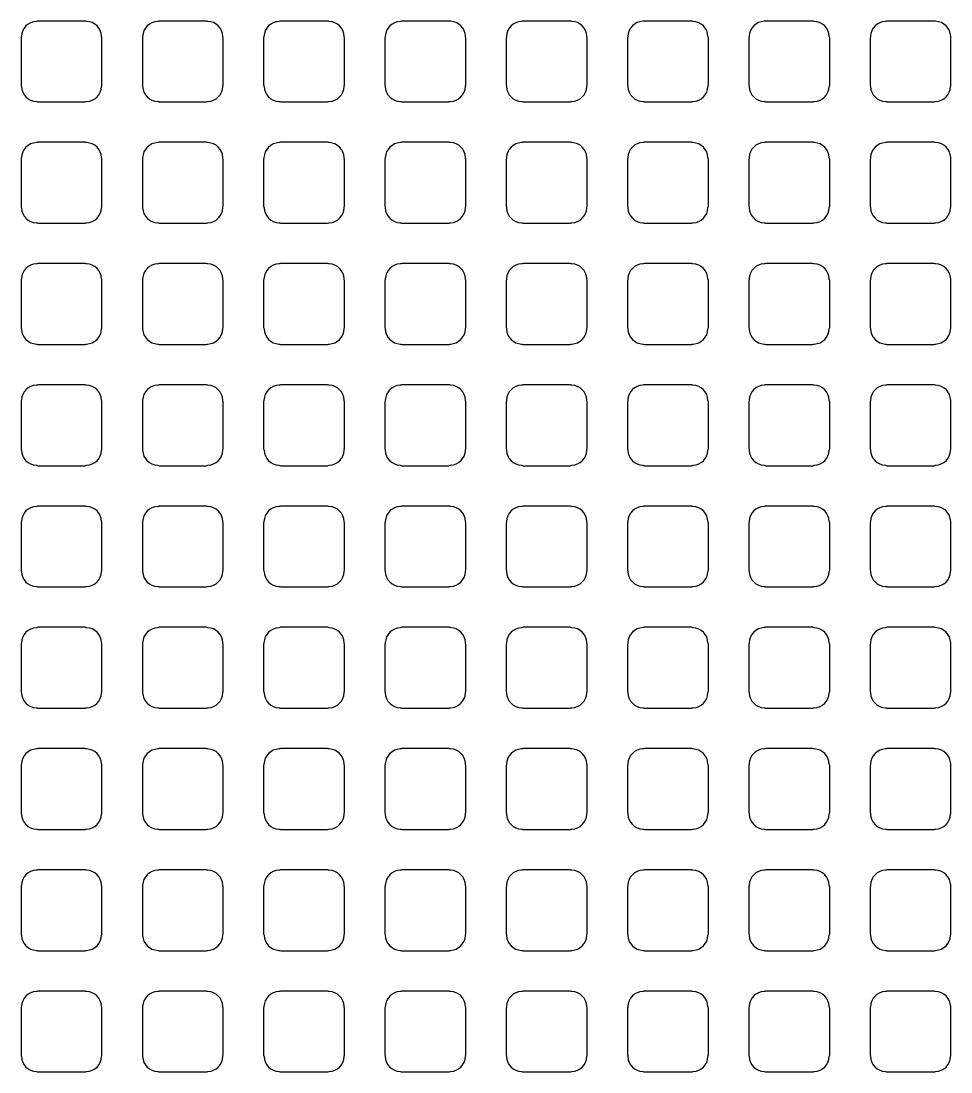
# Model space of a CAD drawing. Extents: x 0 to 248, y 0 to 175.
# Drawn here: x 84.882 to 86.05, y 141.892 to 143.213 of the extents above; entities that cross this region are included whole.
import ezdxf

# ---------------------------------------------------------------- set-up
doc = ezdxf.new("R2010")
doc.units = 0
doc.layers.add('gbr-dxf', color=7, linetype='Continuous')

msp = doc.modelspace()

# ---------------------------------------------------------------- linework, layer by layer
at = {"layer": 'gbr-dxf', "linetype": 'Continuous'}
for points in [[(84.8818, 143.1328, -0.095462), (84.8822, 143.1309, 0.393729), (84.9011, 143.1121, -0.095482), (84.9029, 143.1117), (84.9621, 143.1117, -0.104567), (84.9641, 143.1121, 0.393729), (84.983, 143.131, -0.088868), (84.9834, 143.1327), (84.9834, 143.1922, -0.092621), (84.983, 143.194, 0.393729), (84.9641, 143.2128, -0.092282), (84.9623, 143.2132), (84.9029, 143.2132, -0.095462), (84.9011, 143.2128, 0.393729), (84.8822, 143.1939, -0.09841), (84.8818, 143.192)], [(85.0342, 143.1328, -0.098843), (85.0346, 143.1309, 0.393729), (85.0535, 143.1121, -0.095482), (85.0553, 143.1117), (85.1145, 143.1117, -0.104567), (85.1165, 143.1121, 0.393729), (85.1354, 143.131, -0.09841), (85.1358, 143.1329), (85.1358, 143.192, -0.101214), (85.1354, 143.194, 0.393729), (85.1165, 143.2128, -0.092282), (85.1147, 143.2132), (85.0553, 143.2132, -0.095462), (85.0535, 143.2128, 0.393729), (85.0346, 143.1939, -0.101678), (85.0342, 143.192)], [(85.1866, 143.1329, -0.098843), (85.1871, 143.131, 0.393729), (85.2059, 143.1121, -0.104195), (85.208, 143.1117), (85.2669, 143.1117, -0.101214), (85.2689, 143.1121, 0.393729), (85.2878, 143.131, -0.09841), (85.2882, 143.1329), (85.2882, 143.192, -0.101214), (85.2877, 143.1939, 0.393729), (85.2689, 143.2128, -0.095482), (85.267, 143.2132), (85.2078, 143.2132, -0.098843), (85.2059, 143.2128, 0.393729), (85.187, 143.1939, -0.088868), (85.1866, 143.1922)], [(85.339, 143.1328, -0.095462), (85.3394, 143.131, 0.393729), (85.3583, 143.1121, -0.09841), (85.3602, 143.1117), (85.4194, 143.1117, -0.095462), (85.4212, 143.1121, 0.393729), (85.4401, 143.1309, -0.101678), (85.4406, 143.1329), (85.4406, 143.1922, -0.092621), (85.4402, 143.194, 0.393729), (85.4213, 143.2129, -0.088868), (85.4196, 143.2132), (85.3601, 143.2132, -0.092621), (85.3583, 143.2128, 0.393729), (85.3395, 143.194, -0.09841), (85.339, 143.1921)], [(85.4914, 143.1328, -0.095462), (85.4918, 143.1309, 0.393729), (85.5107, 143.1121, -0.095482), (85.5125, 143.1117), (85.5717, 143.1117, -0.104567), (85.5737, 143.1121, 0.393729), (85.5926, 143.131, -0.088868), (85.593, 143.1327), (85.593, 143.1922, -0.092621), (85.5926, 143.194, 0.393729), (85.5737, 143.2128, -0.092282), (85.5719, 143.2132), (85.5125, 143.2132, -0.095462), (85.5107, 143.2128, 0.393729), (85.4918, 143.1939, -0.09841), (85.4914, 143.192)], [(85.6438, 143.133, -0.104567), (85.6443, 143.131, 0.393729), (85.6631, 143.1121, -0.101678), (85.6651, 143.1117), (85.7242, 143.1117, -0.098843), (85.7261, 143.1121, 0.393729), (85.7449, 143.131, -0.104195), (85.7454, 143.133), (85.7454, 143.1919, -0.10699), (85.7449, 143.1939, 0.393729), (85.726, 143.2128, -0.09841), (85.7241, 143.2132), (85.6649, 143.2132, -0.089302), (85.6631, 143.2129, 0.393729), (85.6443, 143.194, -0.107228), (85.6438, 143.1919)], [(85.7962, 143.1328, -0.095462), (85.7967, 143.131, 0.393729), (85.8155, 143.1121, -0.101678), (85.8175, 143.1117), (85.8766, 143.1117, -0.098843), (85.8785, 143.1121, 0.393729), (85.8973, 143.131, -0.101678), (85.8978, 143.1329), (85.8978, 143.1919, -0.104567), (85.8973, 143.1939, 0.393729), (85.8784, 143.2128, -0.09841), (85.8765, 143.2132), (85.8173, 143.2132, -0.089302), (85.8155, 143.2129, 0.393729), (85.7967, 143.194, -0.09841), (85.7962, 143.1921)], [(85.9486, 143.1328, -0.095462), (85.949, 143.131, 0.393729), (85.9679, 143.1121, -0.09841), (85.9698, 143.1117), (86.029, 143.1117, -0.095462), (86.0308, 143.1121, 0.393729), (86.0497, 143.1309, -0.101678), (86.0502, 143.1329), (86.0502, 143.1922, -0.092621), (86.0498, 143.194, 0.393729), (86.0309, 143.2129, -0.088868), (86.0292, 143.2132), (85.9697, 143.2132, -0.092621), (85.9679, 143.2128, 0.393729), (85.9491, 143.194, -0.09841), (85.9486, 143.1921)], [(84.8818, 142.9804, -0.095462), (84.8822, 142.9785, 0.393729), (84.9011, 142.9597, -0.092282), (84.9029, 142.9593), (84.9622, 142.9593, -0.101214), (84.9641, 142.9597, 0.393729), (84.983, 142.9786, -0.088868), (84.9834, 142.9803), (84.9834, 143.0398, -0.092621), (84.983, 143.0416, 0.393729), (84.9641, 143.0604, -0.095482), (84.9622, 143.0609), (84.903, 143.0609, -0.098843), (84.9011, 143.0604, 0.393729), (84.8822, 143.0415, -0.09841), (84.8818, 143.0396)], [(85.0342, 142.9804, -0.098843), (85.0346, 142.9785, 0.393729), (85.0535, 142.9597, -0.092282), (85.0553, 142.9593), (85.1146, 142.9593, -0.101214), (85.1165, 142.9597, 0.393729), (85.1354, 142.9786, -0.09841), (85.1358, 142.9805), (85.1358, 143.0396, -0.101214), (85.1354, 143.0416, 0.393729), (85.1165, 143.0604, -0.095482), (85.1146, 143.0609), (85.0554, 143.0609, -0.098843), (85.0535, 143.0604, 0.393729), (85.0346, 143.0415, -0.101678), (85.0342, 143.0396)], [(85.1866, 142.9805, -0.098843), (85.1871, 142.9786, 0.393729), (85.2059, 142.9597, -0.101678), (85.2079, 142.9593), (85.267, 142.9593, -0.098843), (85.2689, 142.9597, 0.393729), (85.2878, 142.9786, -0.09841), (85.2882, 142.9805), (85.2882, 143.0396, -0.101214), (85.2877, 143.0415, 0.393729), (85.2689, 143.0604, -0.09841), (85.267, 143.0609), (85.2078, 143.0609, -0.101214), (85.2059, 143.0604, 0.393729), (85.187, 143.0415, -0.088868), (85.1866, 143.0398)], [(85.339, 142.9804, -0.095462), (85.3394, 142.9786, 0.393729), (85.3583, 142.9597, -0.095482), (85.3601, 142.9593), (85.4195, 142.9593, -0.092621), (85.4212, 142.9597, 0.393729), (85.4401, 142.9785, -0.101678), (85.4406, 142.9805), (85.4406, 143.0398, -0.092621), (85.4402, 143.0416, 0.393729), (85.4213, 143.0605, -0.092282), (85.4195, 143.0609), (85.3602, 143.0609, -0.095462), (85.3583, 143.0604, 0.393729), (85.3395, 143.0416, -0.09841), (85.339, 143.0397)], [(85.4914, 142.9804, -0.095462), (85.4918, 142.9785, 0.393729), (85.5107, 142.9597, -0.092282), (85.5125, 142.9593), (85.5718, 142.9593, -0.101214), (85.5737, 142.9597, 0.393729), (85.5926, 142.9786, -0.088868), (85.593, 142.9803), (85.593, 143.0398, -0.092621), (85.5926, 143.0416, 0.393729), (85.5737, 143.0604, -0.095482), (85.5718, 143.0609), (85.5126, 143.0609, -0.098843), (85.5107, 143.0604, 0.393729), (85.4918, 143.0415, -0.09841), (85.4914, 143.0396)], [(85.6438, 142.9806, -0.104567), (85.6443, 142.9786, 0.393729), (85.6631, 142.9597, -0.09841), (85.665, 142.9593), (85.7242, 142.9593, -0.095462), (85.7261, 142.9597, 0.393729), (85.7449, 142.9786, -0.104195), (85.7454, 142.9806), (85.7454, 143.0395, -0.10699), (85.7449, 143.0415, 0.393729), (85.726, 143.0604, -0.101678), (85.7241, 143.0609), (85.6649, 143.0609, -0.092621), (85.6631, 143.0605, 0.393729), (85.6443, 143.0416, -0.107228), (85.6438, 143.0395)], [(85.7962, 142.9804, -0.095462), (85.7967, 142.9786, 0.393729), (85.8155, 142.9597, -0.09841), (85.8174, 142.9593), (85.8766, 142.9593, -0.095462), (85.8785, 142.9597, 0.393729), (85.8973, 142.9786, -0.101678), (85.8978, 142.9805), (85.8978, 143.0395, -0.104567), (85.8973, 143.0415, 0.393729), (85.8784, 143.0604, -0.101678), (85.8765, 143.0609), (85.8173, 143.0609, -0.092621), (85.8155, 143.0605, 0.393729), (85.7967, 143.0416, -0.09841), (85.7962, 143.0397)], [(85.9486, 142.9804, -0.095462), (85.949, 142.9786, 0.393729), (85.9679, 142.9597, -0.095482), (85.9697, 142.9593), (86.0291, 142.9593, -0.092621), (86.0308, 142.9597, 0.393729), (86.0497, 142.9785, -0.101678), (86.0502, 142.9805), (86.0502, 143.0398, -0.092621), (86.0498, 143.0416, 0.393729), (86.0309, 143.0605, -0.092282), (86.0291, 143.0609), (85.9698, 143.0609, -0.095462), (85.9679, 143.0604, 0.393729), (85.9491, 143.0416, -0.09841), (85.9486, 143.0397)], [(84.8818, 142.828, -0.095462), (84.8822, 142.8261, 0.393729), (84.9011, 142.8073, -0.088868), (84.9028, 142.8069), (84.9622, 142.8069, -0.098843), (84.9641, 142.8073, 0.393729), (84.983, 142.8262, -0.088868), (84.9834, 142.8279), (84.9834, 142.8874, -0.092621), (84.983, 142.8892, 0.393729), (84.9641, 142.908, -0.09841), (84.9622, 142.9085), (84.903, 142.9085, -0.101214), (84.9011, 142.908, 0.393729), (84.8822, 142.8891, -0.09841), (84.8818, 142.8872)], [(85.0342, 142.828, -0.098843), (85.0346, 142.8261, 0.393729), (85.0535, 142.8073, -0.088868), (85.0552, 142.8069), (85.1146, 142.8069, -0.098843), (85.1165, 142.8073, 0.393729), (85.1354, 142.8262, -0.09841), (85.1358, 142.8281), (85.1358, 142.8872, -0.101214), (85.1354, 142.8892, 0.393729), (85.1165, 142.908, -0.09841), (85.1146, 142.9085), (85.0554, 142.9085, -0.101214), (85.0535, 142.908, 0.393729), (85.0346, 142.8891, -0.101678), (85.0342, 142.8872)], [(85.1866, 142.8281, -0.098843), (85.1871, 142.8262, 0.393729), (85.2059, 142.8073, -0.09841), (85.2078, 142.8069), (85.267, 142.8069, -0.095462), (85.2689, 142.8073, 0.393729), (85.2878, 142.8262, -0.09841), (85.2882, 142.8281), (85.2882, 142.8872, -0.101214), (85.2877, 142.8891, 0.393729), (85.2689, 142.908, -0.101678), (85.2669, 142.9085), (85.2079, 142.9085, -0.104567), (85.2059, 142.908, 0.393729), (85.187, 142.8891, -0.088868), (85.1866, 142.8874)], [(85.339, 142.828, -0.095462), (85.3394, 142.8262, 0.393729), (85.3583, 142.8073, -0.092282), (85.3601, 142.8069), (85.4195, 142.8069, -0.089302), (85.4212, 142.8073, 0.393729), (85.4401, 142.8261, -0.101678), (85.4406, 142.8281), (85.4406, 142.8874, -0.092621), (85.4402, 142.8892, 0.393729), (85.4213, 142.9081, -0.095482), (85.4195, 142.9085), (85.3602, 142.9085, -0.098843), (85.3583, 142.908, 0.393729), (85.3395, 142.8892, -0.09841), (85.339, 142.8873)], [(85.4914, 142.828, -0.095462), (85.4918, 142.8261, 0.393729), (85.5107, 142.8073, -0.088868), (85.5124, 142.8069), (85.5718, 142.8069, -0.098843), (85.5737, 142.8073, 0.393729), (85.5926, 142.8262, -0.088868), (85.593, 142.8279), (85.593, 142.8874, -0.092621), (85.5926, 142.8892, 0.393729), (85.5737, 142.908, -0.09841), (85.5718, 142.9085), (85.5126, 142.9085, -0.101214), (85.5107, 142.908, 0.393729), (85.4918, 142.8891, -0.09841), (85.4914, 142.8872)], [(85.6438, 142.8282, -0.104567), (85.6443, 142.8262, 0.393729), (85.6631, 142.8073, -0.095482), (85.665, 142.8069), (85.7243, 142.8069, -0.092621), (85.7261, 142.8073, 0.393729), (85.7449, 142.8262, -0.104195), (85.7454, 142.8282), (85.7454, 142.8871, -0.10699), (85.7449, 142.8891, 0.393729), (85.726, 142.908, -0.104195), (85.724, 142.9085), (85.665, 142.9085, -0.095462), (85.6631, 142.9081, 0.393729), (85.6443, 142.8892, -0.107228), (85.6438, 142.8871)], [(85.7962, 142.828, -0.095462), (85.7967, 142.8262, 0.393729), (85.8155, 142.8073, -0.095482), (85.8174, 142.8069), (85.8767, 142.8069, -0.092621), (85.8785, 142.8073, 0.393729), (85.8973, 142.8262, -0.101678), (85.8978, 142.8281), (85.8978, 142.8871, -0.104567), (85.8973, 142.8891, 0.393729), (85.8784, 142.908, -0.104195), (85.8764, 142.9085), (85.8174, 142.9085, -0.095462), (85.8155, 142.9081, 0.393729), (85.7967, 142.8892, -0.09841), (85.7962, 142.8873)], [(85.9486, 142.828, -0.095462), (85.949, 142.8262, 0.393729), (85.9679, 142.8073, -0.092282), (85.9697, 142.8069), (86.0291, 142.8069, -0.089302), (86.0308, 142.8073, 0.393729), (86.0497, 142.8261, -0.101678), (86.0502, 142.8281), (86.0502, 142.8874, -0.092621), (86.0498, 142.8892, 0.393729), (86.0309, 142.9081, -0.095482), (86.0291, 142.9085), (85.9698, 142.9085, -0.098843), (85.9679, 142.908, 0.393729), (85.9491, 142.8892, -0.09841), (85.9486, 142.8873)], [(84.8818, 142.6756, -0.095462), (84.8822, 142.6737, 0.393729), (84.9011, 142.6549, -0.09841), (84.903, 142.6544), (84.9621, 142.6544, -0.10699), (84.9641, 142.6549, 0.393729), (84.983, 142.6738, -0.088868), (84.9834, 142.6755), (84.9834, 142.735, -0.092621), (84.983, 142.7368, 0.393729), (84.9641, 142.7556, -0.101678), (84.9621, 142.7561), (84.9031, 142.7561, -0.104567), (84.9011, 142.7556, 0.393729), (84.8822, 142.7367, -0.09841), (84.8818, 142.7348)], [(85.0342, 142.6756, -0.098843), (85.0346, 142.6737, 0.393729), (85.0535, 142.6549, -0.09841), (85.0554, 142.6544), (85.1145, 142.6544, -0.10699), (85.1165, 142.6549, 0.393729), (85.1354, 142.6738, -0.09841), (85.1358, 142.6757), (85.1358, 142.7348, -0.101214), (85.1354, 142.7368, 0.393729), (85.1165, 142.7556, -0.101678), (85.1145, 142.7561), (85.0555, 142.7561, -0.104567), (85.0535, 142.7556, 0.393729), (85.0346, 142.7367, -0.101678), (85.0342, 142.7348)], [(85.1866, 142.6757, -0.098843), (85.1871, 142.6738, 0.393729), (85.2059, 142.6549, -0.107228), (85.208, 142.6544), (85.2669, 142.6544, -0.104567), (85.2689, 142.6549, 0.393729), (85.2878, 142.6738, -0.09841), (85.2882, 142.6757), (85.2882, 142.7348, -0.101214), (85.2877, 142.7367, 0.393729), (85.2689, 142.7556, -0.104195), (85.2669, 142.7561), (85.2079, 142.7561, -0.10699), (85.2059, 142.7556, 0.393729), (85.187, 142.7367, -0.088868), (85.1866, 142.735)], [(85.339, 142.6756, -0.095462), (85.3394, 142.6738, 0.393729), (85.3583, 142.6549, -0.101678), (85.3602, 142.6544), (85.4193, 142.6544, -0.098843), (85.4212, 142.6549, 0.393729), (85.4401, 142.6737, -0.101678), (85.4406, 142.6757), (85.4406, 142.735, -0.092621), (85.4402, 142.7368, 0.393729), (85.4213, 142.7557, -0.09841), (85.4194, 142.7561), (85.3603, 142.7561, -0.101214), (85.3583, 142.7556, 0.393729), (85.3395, 142.7368, -0.09841), (85.339, 142.7349)], [(85.4914, 142.6756, -0.095462), (85.4918, 142.6737, 0.393729), (85.5107, 142.6549, -0.09841), (85.5126, 142.6544), (85.5717, 142.6544, -0.10699), (85.5737, 142.6549, 0.393729), (85.5926, 142.6738, -0.088868), (85.593, 142.6755), (85.593, 142.735, -0.092621), (85.5926, 142.7368, 0.393729), (85.5737, 142.7556, -0.101678), (85.5717, 142.7561), (85.5127, 142.7561, -0.104567), (85.5107, 142.7556, 0.393729), (85.4918, 142.7367, -0.09841), (85.4914, 142.7348)], [(85.6438, 142.6758, -0.104567), (85.6443, 142.6738, 0.393729), (85.6631, 142.6549, -0.104195), (85.6651, 142.6544), (85.7241, 142.6544, -0.101214), (85.7261, 142.6549, 0.393729), (85.7449, 142.6738, -0.104195), (85.7454, 142.6758), (85.7454, 142.7347, -0.10699), (85.7449, 142.7367, 0.393729), (85.726, 142.7556, -0.107228), (85.724, 142.7561), (85.665, 142.7561, -0.098843), (85.6631, 142.7557, 0.393729), (85.6443, 142.7368, -0.107228), (85.6438, 142.7347)], [(85.7962, 142.6756, -0.095462), (85.7967, 142.6738, 0.393729), (85.8155, 142.6549, -0.104195), (85.8175, 142.6544), (85.8765, 142.6544, -0.101214), (85.8785, 142.6549, 0.393729), (85.8973, 142.6738, -0.101678), (85.8978, 142.6757), (85.8978, 142.7347, -0.104567), (85.8973, 142.7367, 0.393729), (85.8784, 142.7556, -0.107228), (85.8764, 142.7561), (85.8174, 142.7561, -0.098843), (85.8155, 142.7557, 0.393729), (85.7967, 142.7368, -0.09841), (85.7962, 142.7349)], [(85.9486, 142.6756, -0.095462), (85.949, 142.6738, 0.393729), (85.9679, 142.6549, -0.101678), (85.9698, 142.6544), (86.0289, 142.6544, -0.098843), (86.0308, 142.6549, 0.393729), (86.0497, 142.6737, -0.101678), (86.0502, 142.6757), (86.0502, 142.735, -0.092621), (86.0498, 142.7368, 0.393729), (86.0309, 142.7557, -0.09841), (86.029, 142.7561), (85.9699, 142.7561, -0.101214), (85.9679, 142.7556, 0.393729), (85.9491, 142.7368, -0.09841), (85.9486, 142.7349)], [(84.8818, 142.5232, -0.095462), (84.8822, 142.5213, 0.393729), (84.9011, 142.5025, -0.095482), (84.9029, 142.5021), (84.9621, 142.5021, -0.104567), (84.9641, 142.5025, 0.393729), (84.983, 142.5214, -0.088868), (84.9834, 142.5231), (84.9834, 142.5826, -0.092621), (84.983, 142.5844, 0.393729), (84.9641, 142.6032, -0.092282), (84.9623, 142.6036), (84.9029, 142.6036, -0.095462), (84.9011, 142.6032, 0.393729), (84.8822, 142.5843, -0.09841), (84.8818, 142.5824)], [(85.0342, 142.5232, -0.098843), (85.0346, 142.5213, 0.393729), (85.0535, 142.5025, -0.095482), (85.0553, 142.5021), (85.1145, 142.5021, -0.104567), (85.1165, 142.5025, 0.393729), (85.1354, 142.5214, -0.09841), (85.1358, 142.5233), (85.1358, 142.5824, -0.101214), (85.1354, 142.5844, 0.393729), (85.1165, 142.6032, -0.092282), (85.1147, 142.6036), (85.0553, 142.6036, -0.095462), (85.0535, 142.6032, 0.393729), (85.0346, 142.5843, -0.101678), (85.0342, 142.5824)], [(85.1866, 142.5233, -0.098843), (85.1871, 142.5214, 0.393729), (85.2059, 142.5025, -0.104195), (85.208, 142.5021), (85.2669, 142.5021, -0.101214), (85.2689, 142.5025, 0.393729), (85.2878, 142.5214, -0.09841), (85.2882, 142.5233), (85.2882, 142.5824, -0.101214), (85.2877, 142.5843, 0.393729), (85.2689, 142.6032, -0.095482), (85.267, 142.6036), (85.2078, 142.6036, -0.098843), (85.2059, 142.6032, 0.393729), (85.187, 142.5843, -0.088868), (85.1866, 142.5826)], [(85.339, 142.5232, -0.095462), (85.3394, 142.5214, 0.393729), (85.3583, 142.5025, -0.09841), (85.3602, 142.5021), (85.4194, 142.5021, -0.095462), (85.4212, 142.5025, 0.393729), (85.4401, 142.5213, -0.101678), (85.4406, 142.5233), (85.4406, 142.5826, -0.092621), (85.4402, 142.5844, 0.393729), (85.4213, 142.6033, -0.088868), (85.4196, 142.6036), (85.3601, 142.6036, -0.092621), (85.3583, 142.6032, 0.393729), (85.3395, 142.5844, -0.09841), (85.339, 142.5825)], [(85.4914, 142.5232, -0.095462), (85.4918, 142.5213, 0.393729), (85.5107, 142.5025, -0.095482), (85.5125, 142.5021), (85.5717, 142.5021, -0.104567), (85.5737, 142.5025, 0.393729), (85.5926, 142.5214, -0.088868), (85.593, 142.5231), (85.593, 142.5826, -0.092621), (85.5926, 142.5844, 0.393729), (85.5737, 142.6032, -0.092282), (85.5719, 142.6036), (85.5125, 142.6036, -0.095462), (85.5107, 142.6032, 0.393729), (85.4918, 142.5843, -0.09841), (85.4914, 142.5824)], [(85.6438, 142.5234, -0.104567), (85.6443, 142.5214, 0.393729), (85.6631, 142.5025, -0.101678), (85.6651, 142.5021), (85.7242, 142.5021, -0.098843), (85.7261, 142.5025, 0.393729), (85.7449, 142.5214, -0.104195), (85.7454, 142.5234), (85.7454, 142.5823, -0.10699), (85.7449, 142.5843, 0.393729), (85.726, 142.6032, -0.09841), (85.7241, 142.6036), (85.6649, 142.6036, -0.089302), (85.6631, 142.6033, 0.393729), (85.6443, 142.5844, -0.107228), (85.6438, 142.5823)], [(85.7962, 142.5232, -0.095462), (85.7967, 142.5214, 0.393729), (85.8155, 142.5025, -0.101678), (85.8175, 142.5021), (85.8766, 142.5021, -0.098843), (85.8785, 142.5025, 0.393729), (85.8973, 142.5214, -0.101678), (85.8978, 142.5233), (85.8978, 142.5823, -0.104567), (85.8973, 142.5843, 0.393729), (85.8784, 142.6032, -0.09841), (85.8765, 142.6036), (85.8173, 142.6036, -0.089302), (85.8155, 142.6033, 0.393729), (85.7967, 142.5844, -0.09841), (85.7962, 142.5825)], [(85.9486, 142.5232, -0.095462), (85.949, 142.5214, 0.393729), (85.9679, 142.5025, -0.09841), (85.9698, 142.5021), (86.029, 142.5021, -0.095462), (86.0308, 142.5025, 0.393729), (86.0497, 142.5213, -0.101678), (86.0502, 142.5233), (86.0502, 142.5826, -0.092621), (86.0498, 142.5844, 0.393729), (86.0309, 142.6033, -0.088868), (86.0292, 142.6036), (85.9697, 142.6036, -0.092621), (85.9679, 142.6032, 0.393729), (85.9491, 142.5844, -0.09841), (85.9486, 142.5825)], [(84.8818, 142.3708, -0.095462), (84.8822, 142.3689, 0.393729), (84.9011, 142.3501, -0.092282), (84.9029, 142.3497), (84.9622, 142.3497, -0.101214), (84.9641, 142.3501, 0.393729), (84.983, 142.369, -0.088868), (84.9834, 142.3707), (84.9834, 142.4302, -0.092621), (84.983, 142.432, 0.393729), (84.9641, 142.4508, -0.095482), (84.9622, 142.4513), (84.903, 142.4513, -0.098843), (84.9011, 142.4508, 0.393729), (84.8822, 142.4319, -0.09841), (84.8818, 142.43)], [(85.0342, 142.3708, -0.098843), (85.0346, 142.3689, 0.393729), (85.0535, 142.3501, -0.092282), (85.0553, 142.3497), (85.1146, 142.3497, -0.101214), (85.1165, 142.3501, 0.393729), (85.1354, 142.369, -0.09841), (85.1358, 142.3709), (85.1358, 142.43, -0.101214), (85.1354, 142.432, 0.393729), (85.1165, 142.4508, -0.095482), (85.1146, 142.4513), (85.0554, 142.4513, -0.098843), (85.0535, 142.4508, 0.393729), (85.0346, 142.4319, -0.101678), (85.0342, 142.43)], [(85.1866, 142.3709, -0.098843), (85.1871, 142.369, 0.393729), (85.2059, 142.3501, -0.101678), (85.2079, 142.3497), (85.267, 142.3497, -0.098843), (85.2689, 142.3501, 0.393729), (85.2878, 142.369, -0.09841), (85.2882, 142.3709), (85.2882, 142.43, -0.101214), (85.2877, 142.4319, 0.393729), (85.2689, 142.4508, -0.09841), (85.267, 142.4513), (85.2078, 142.4513, -0.101214), (85.2059, 142.4508, 0.393729), (85.187, 142.4319, -0.088868), (85.1866, 142.4302)], [(85.339, 142.3708, -0.095462), (85.3394, 142.369, 0.393729), (85.3583, 142.3501, -0.095482), (85.3601, 142.3497), (85.4195, 142.3497, -0.092621), (85.4212, 142.3501, 0.393729), (85.4401, 142.3689, -0.101678), (85.4406, 142.3709), (85.4406, 142.4302, -0.092621), (85.4402, 142.432, 0.393729), (85.4213, 142.4509, -0.092282), (85.4195, 142.4513), (85.3602, 142.4513, -0.095462), (85.3583, 142.4508, 0.393729), (85.3395, 142.432, -0.09841), (85.339, 142.4301)], [(85.4914, 142.3708, -0.095462), (85.4918, 142.3689, 0.393729), (85.5107, 142.3501, -0.092282), (85.5125, 142.3497), (85.5718, 142.3497, -0.101214), (85.5737, 142.3501, 0.393729), (85.5926, 142.369, -0.088868), (85.593, 142.3707), (85.593, 142.4302, -0.092621), (85.5926, 142.432, 0.393729), (85.5737, 142.4508, -0.095482), (85.5718, 142.4513), (85.5126, 142.4513, -0.098843), (85.5107, 142.4508, 0.393729), (85.4918, 142.4319, -0.09841), (85.4914, 142.43)], [(85.6438, 142.371, -0.104567), (85.6443, 142.369, 0.393729), (85.6631, 142.3501, -0.09841), (85.665, 142.3497), (85.7242, 142.3497, -0.095462), (85.7261, 142.3501, 0.393729), (85.7449, 142.369, -0.104195), (85.7454, 142.371), (85.7454, 142.4299, -0.10699), (85.7449, 142.4319, 0.393729), (85.726, 142.4508, -0.101678), (85.7241, 142.4513), (85.6649, 142.4513, -0.092621), (85.6631, 142.4509, 0.393729), (85.6443, 142.432, -0.107228), (85.6438, 142.4299)], [(85.7962, 142.3708, -0.095462), (85.7967, 142.369, 0.393729), (85.8155, 142.3501, -0.09841), (85.8174, 142.3497), (85.8766, 142.3497, -0.095462), (85.8785, 142.3501, 0.393729), (85.8973, 142.369, -0.101678), (85.8978, 142.3709), (85.8978, 142.4299, -0.104567), (85.8973, 142.4319, 0.393729), (85.8784, 142.4508, -0.101678), (85.8765, 142.4513), (85.8173, 142.4513, -0.092621), (85.8155, 142.4509, 0.393729), (85.7967, 142.432, -0.09841), (85.7962, 142.4301)], [(85.9486, 142.3708, -0.095462), (85.949, 142.369, 0.393729), (85.9679, 142.3501, -0.095482), (85.9697, 142.3497), (86.0291, 142.3497, -0.092621), (86.0308, 142.3501, 0.393729), (86.0497, 142.3689, -0.101678), (86.0502, 142.3709), (86.0502, 142.4302, -0.092621), (86.0498, 142.432, 0.393729), (86.0309, 142.4509, -0.092282), (86.0291, 142.4513), (85.9698, 142.4513, -0.095462), (85.9679, 142.4508, 0.393729), (85.9491, 142.432, -0.09841), (85.9486, 142.4301)], [(84.8818, 142.2184, -0.095462), (84.8822, 142.2165, 0.393729), (84.9011, 142.1977, -0.088868), (84.9028, 142.1973), (84.9622, 142.1973, -0.098843), (84.9641, 142.1977, 0.393729), (84.983, 142.2166, -0.088868), (84.9834, 142.2183), (84.9834, 142.2778, -0.092621), (84.983, 142.2796, 0.393729), (84.9641, 142.2984, -0.09841), (84.9622, 142.2989), (84.903, 142.2989, -0.101214), (84.9011, 142.2984, 0.393729), (84.8822, 142.2795, -0.09841), (84.8818, 142.2776)], [(85.0342, 142.2184, -0.098843), (85.0346, 142.2165, 0.393729), (85.0535, 142.1977, -0.088868), (85.0552, 142.1973), (85.1146, 142.1973, -0.098843), (85.1165, 142.1977, 0.393729), (85.1354, 142.2166, -0.09841), (85.1358, 142.2185), (85.1358, 142.2776, -0.101214), (85.1354, 142.2796, 0.393729), (85.1165, 142.2984, -0.09841), (85.1146, 142.2989), (85.0554, 142.2989, -0.101214), (85.0535, 142.2984, 0.393729), (85.0346, 142.2795, -0.101678), (85.0342, 142.2776)], [(85.1866, 142.2185, -0.098843), (85.1871, 142.2166, 0.393729), (85.2059, 142.1977, -0.09841), (85.2078, 142.1973), (85.267, 142.1973, -0.095462), (85.2689, 142.1977, 0.393729), (85.2878, 142.2166, -0.09841), (85.2882, 142.2185), (85.2882, 142.2776, -0.101214), (85.2877, 142.2795, 0.393729), (85.2689, 142.2984, -0.101678), (85.2669, 142.2989), (85.2079, 142.2989, -0.104567), (85.2059, 142.2984, 0.393729), (85.187, 142.2795, -0.088868), (85.1866, 142.2778)], [(85.339, 142.2184, -0.095462), (85.3394, 142.2166, 0.393729), (85.3583, 142.1977, -0.092282), (85.3601, 142.1973), (85.4195, 142.1973, -0.089302), (85.4212, 142.1977, 0.393729), (85.4401, 142.2165, -0.101678), (85.4406, 142.2185), (85.4406, 142.2778, -0.092621), (85.4402, 142.2796, 0.393729), (85.4213, 142.2985, -0.095482), (85.4195, 142.2989), (85.3602, 142.2989, -0.098843), (85.3583, 142.2984, 0.393729), (85.3395, 142.2796, -0.09841), (85.339, 142.2777)], [(85.4914, 142.2184, -0.095462), (85.4918, 142.2165, 0.393729), (85.5107, 142.1977, -0.088868), (85.5124, 142.1973), (85.5718, 142.1973, -0.098843), (85.5737, 142.1977, 0.393729), (85.5926, 142.2166, -0.088868), (85.593, 142.2183), (85.593, 142.2778, -0.092621), (85.5926, 142.2796, 0.393729), (85.5737, 142.2984, -0.09841), (85.5718, 142.2989), (85.5126, 142.2989, -0.101214), (85.5107, 142.2984, 0.393729), (85.4918, 142.2795, -0.09841), (85.4914, 142.2776)], [(85.6438, 142.2186, -0.104567), (85.6443, 142.2166, 0.393729), (85.6631, 142.1977, -0.095482), (85.665, 142.1973), (85.7243, 142.1973, -0.092621), (85.7261, 142.1977, 0.393729), (85.7449, 142.2166, -0.104195), (85.7454, 142.2186), (85.7454, 142.2775, -0.10699), (85.7449, 142.2795, 0.393729), (85.726, 142.2984, -0.104195), (85.724, 142.2989), (85.665, 142.2989, -0.095462), (85.6631, 142.2985, 0.393729), (85.6443, 142.2796, -0.107228), (85.6438, 142.2775)], [(85.7962, 142.2184, -0.095462), (85.7967, 142.2166, 0.393729), (85.8155, 142.1977, -0.095482), (85.8174, 142.1973), (85.8767, 142.1973, -0.092621), (85.8785, 142.1977, 0.393729), (85.8973, 142.2166, -0.101678), (85.8978, 142.2185), (85.8978, 142.2775, -0.104567), (85.8973, 142.2795, 0.393729), (85.8784, 142.2984, -0.104195), (85.8764, 142.2989), (85.8174, 142.2989, -0.095462), (85.8155, 142.2985, 0.393729), (85.7967, 142.2796, -0.09841), (85.7962, 142.2777)], [(85.9486, 142.2184, -0.095462), (85.949, 142.2166, 0.393729), (85.9679, 142.1977, -0.092282), (85.9697, 142.1973), (86.0291, 142.1973, -0.089302), (86.0308, 142.1977, 0.393729), (86.0497, 142.2165, -0.101678), (86.0502, 142.2185), (86.0502, 142.2778, -0.092621), (86.0498, 142.2796, 0.393729), (86.0309, 142.2985, -0.095482), (86.0291, 142.2989), (85.9698, 142.2989, -0.098843), (85.9679, 142.2984, 0.393729), (85.9491, 142.2796, -0.09841), (85.9486, 142.2777)], [(84.8818, 142.066, -0.095462), (84.8822, 142.0641, 0.393729), (84.9011, 142.0453, -0.09841), (84.903, 142.0448), (84.9621, 142.0448, -0.10699), (84.9641, 142.0453, 0.393729), (84.983, 142.0642, -0.088868), (84.9834, 142.0659), (84.9834, 142.1254, -0.092621), (84.983, 142.1272, 0.393729), (84.9641, 142.146, -0.101678), (84.9621, 142.1465), (84.9031, 142.1465, -0.104567), (84.9011, 142.146, 0.393729), (84.8822, 142.1271, -0.09841), (84.8818, 142.1252)], [(85.0342, 142.066, -0.098843), (85.0346, 142.0641, 0.393729), (85.0535, 142.0453, -0.09841), (85.0554, 142.0448), (85.1145, 142.0448, -0.10699), (85.1165, 142.0453, 0.393729), (85.1354, 142.0642, -0.09841), (85.1358, 142.0661), (85.1358, 142.1252, -0.101214), (85.1354, 142.1272, 0.393729), (85.1165, 142.146, -0.101678), (85.1145, 142.1465), (85.0555, 142.1465, -0.104567), (85.0535, 142.146, 0.393729), (85.0346, 142.1271, -0.101678), (85.0342, 142.1252)], [(85.1866, 142.0661, -0.098843), (85.1871, 142.0642, 0.393729), (85.2059, 142.0453, -0.107228), (85.208, 142.0448), (85.2669, 142.0448, -0.104567), (85.2689, 142.0453, 0.393729), (85.2878, 142.0642, -0.09841), (85.2882, 142.0661), (85.2882, 142.1252, -0.101214), (85.2877, 142.1271, 0.393729), (85.2689, 142.146, -0.104195), (85.2669, 142.1465), (85.2079, 142.1465, -0.10699), (85.2059, 142.146, 0.393729), (85.187, 142.1271, -0.088868), (85.1866, 142.1254)], [(85.339, 142.066, -0.095462), (85.3394, 142.0642, 0.393729), (85.3583, 142.0453, -0.101678), (85.3602, 142.0448), (85.4193, 142.0448, -0.098843), (85.4212, 142.0453, 0.393729), (85.4401, 142.0641, -0.101678), (85.4406, 142.0661), (85.4406, 142.1254, -0.092621), (85.4402, 142.1272, 0.393729), (85.4213, 142.1461, -0.09841), (85.4194, 142.1465), (85.3603, 142.1465, -0.101214), (85.3583, 142.146, 0.393729), (85.3395, 142.1272, -0.09841), (85.339, 142.1253)], [(85.4914, 142.066, -0.095462), (85.4918, 142.0641, 0.393729), (85.5107, 142.0453, -0.09841), (85.5126, 142.0448), (85.5717, 142.0448, -0.10699), (85.5737, 142.0453, 0.393729), (85.5926, 142.0642, -0.088868), (85.593, 142.0659), (85.593, 142.1254, -0.092621), (85.5926, 142.1272, 0.393729), (85.5737, 142.146, -0.101678), (85.5717, 142.1465), (85.5127, 142.1465, -0.104567), (85.5107, 142.146, 0.393729), (85.4918, 142.1271, -0.09841), (85.4914, 142.1252)], [(85.6438, 142.0662, -0.104567), (85.6443, 142.0642, 0.393729), (85.6631, 142.0453, -0.104195), (85.6651, 142.0448), (85.7241, 142.0448, -0.101214), (85.7261, 142.0453, 0.393729), (85.7449, 142.0642, -0.104195), (85.7454, 142.0662), (85.7454, 142.1251, -0.10699), (85.7449, 142.1271, 0.393729), (85.726, 142.146, -0.107228), (85.724, 142.1465), (85.665, 142.1465, -0.098843), (85.6631, 142.1461, 0.393729), (85.6443, 142.1272, -0.107228), (85.6438, 142.1251)], [(85.7962, 142.066, -0.095462), (85.7967, 142.0642, 0.393729), (85.8155, 142.0453, -0.104195), (85.8175, 142.0448), (85.8765, 142.0448, -0.101214), (85.8785, 142.0453, 0.393729), (85.8973, 142.0642, -0.101678), (85.8978, 142.0661), (85.8978, 142.1251, -0.104567), (85.8973, 142.1271, 0.393729), (85.8784, 142.146, -0.107228), (85.8764, 142.1465), (85.8174, 142.1465, -0.098843), (85.8155, 142.1461, 0.393729), (85.7967, 142.1272, -0.09841), (85.7962, 142.1253)], [(85.9486, 142.066, -0.095462), (85.949, 142.0642, 0.393729), (85.9679, 142.0453, -0.101678), (85.9698, 142.0448), (86.0289, 142.0448, -0.098843), (86.0308, 142.0453, 0.393729), (86.0497, 142.0641, -0.101678), (86.0502, 142.0661), (86.0502, 142.1254, -0.092621), (86.0498, 142.1272, 0.393729), (86.0309, 142.1461, -0.09841), (86.029, 142.1465), (85.9699, 142.1465, -0.101214), (85.9679, 142.146, 0.393729), (85.9491, 142.1272, -0.09841), (85.9486, 142.1253)], [(84.8818, 141.9136, -0.095462), (84.8822, 141.9117, 0.393729), (84.9011, 141.8929, -0.095482), (84.9029, 141.8925), (84.9621, 141.8925, -0.104567), (84.9641, 141.8929, 0.393729), (84.983, 141.9118, -0.088868), (84.9834, 141.9135), (84.9834, 141.973, -0.092621), (84.983, 141.9748, 0.393729), (84.9641, 141.9936, -0.092282), (84.9623, 141.994), (84.9029, 141.994, -0.095462), (84.9011, 141.9936, 0.393729), (84.8822, 141.9747, -0.09841), (84.8818, 141.9728)], [(85.0342, 141.9136, -0.098843), (85.0346, 141.9117, 0.393729), (85.0535, 141.8929, -0.095482), (85.0553, 141.8925), (85.1145, 141.8925, -0.104567), (85.1165, 141.8929, 0.393729), (85.1354, 141.9118, -0.09841), (85.1358, 141.9137), (85.1358, 141.9728, -0.101214), (85.1354, 141.9748, 0.393729), (85.1165, 141.9936, -0.092282), (85.1147, 141.994), (85.0553, 141.994, -0.095462), (85.0535, 141.9936, 0.393729), (85.0346, 141.9747, -0.101678), (85.0342, 141.9728)], [(85.1866, 141.9137, -0.098843), (85.1871, 141.9118, 0.393729), (85.2059, 141.8929, -0.104195), (85.208, 141.8925), (85.2669, 141.8925, -0.101214), (85.2689, 141.8929, 0.393729), (85.2878, 141.9118, -0.09841), (85.2882, 141.9137), (85.2882, 141.9728, -0.101214), (85.2877, 141.9747, 0.393729), (85.2689, 141.9936, -0.095482), (85.267, 141.994), (85.2078, 141.994, -0.098843), (85.2059, 141.9936, 0.393729), (85.187, 141.9747, -0.088868), (85.1866, 141.973)], [(85.339, 141.9136, -0.095462), (85.3394, 141.9118, 0.393729), (85.3583, 141.8929, -0.09841), (85.3602, 141.8925), (85.4194, 141.8925, -0.095462), (85.4212, 141.8929, 0.393729), (85.4401, 141.9117, -0.101678), (85.4406, 141.9137), (85.4406, 141.973, -0.092621), (85.4402, 141.9748, 0.393729), (85.4213, 141.9937, -0.088868), (85.4196, 141.994), (85.3601, 141.994, -0.092621), (85.3583, 141.9936, 0.393729), (85.3395, 141.9748, -0.09841), (85.339, 141.9729)], [(85.4914, 141.9136, -0.095462), (85.4918, 141.9117, 0.393729), (85.5107, 141.8929, -0.095482), (85.5125, 141.8925), (85.5717, 141.8925, -0.104567), (85.5737, 141.8929, 0.393729), (85.5926, 141.9118, -0.088868), (85.593, 141.9135), (85.593, 141.973, -0.092621), (85.5926, 141.9748, 0.393729), (85.5737, 141.9936, -0.092282), (85.5719, 141.994), (85.5125, 141.994, -0.095462), (85.5107, 141.9936, 0.393729), (85.4918, 141.9747, -0.09841), (85.4914, 141.9728)], [(85.6438, 141.9138, -0.104567), (85.6443, 141.9118, 0.393729), (85.6631, 141.8929, -0.101678), (85.6651, 141.8925), (85.7242, 141.8925, -0.098843), (85.7261, 141.8929, 0.393729), (85.7449, 141.9118, -0.104195), (85.7454, 141.9138), (85.7454, 141.9727, -0.10699), (85.7449, 141.9747, 0.393729), (85.726, 141.9936, -0.09841), (85.7241, 141.994), (85.6649, 141.994, -0.089302), (85.6631, 141.9937, 0.393729), (85.6443, 141.9748, -0.107228), (85.6438, 141.9727)], [(85.7962, 141.9136, -0.095462), (85.7967, 141.9118, 0.393729), (85.8155, 141.8929, -0.101678), (85.8175, 141.8925), (85.8766, 141.8925, -0.098843), (85.8785, 141.8929, 0.393729), (85.8973, 141.9118, -0.101678), (85.8978, 141.9137), (85.8978, 141.9727, -0.104567), (85.8973, 141.9747, 0.393729), (85.8784, 141.9936, -0.09841), (85.8765, 141.994), (85.8173, 141.994, -0.089302), (85.8155, 141.9937, 0.393729), (85.7967, 141.9748, -0.09841), (85.7962, 141.9729)], [(85.9486, 141.9136, -0.095462), (85.949, 141.9118, 0.393729), (85.9679, 141.8929, -0.09841), (85.9698, 141.8925), (86.029, 141.8925, -0.095462), (86.0308, 141.8929, 0.393729), (86.0497, 141.9117, -0.101678), (86.0502, 141.9137), (86.0502, 141.973, -0.092621), (86.0498, 141.9748, 0.393729), (86.0309, 141.9937, -0.088868), (86.0292, 141.994), (85.9697, 141.994, -0.092621), (85.9679, 141.9936, 0.393729), (85.9491, 141.9748, -0.09841), (85.9486, 141.9729)]]:
    msp.add_lwpolyline(points, format="xyb", close=True, dxfattribs=at)

doc.saveas('drawing.dxf')
